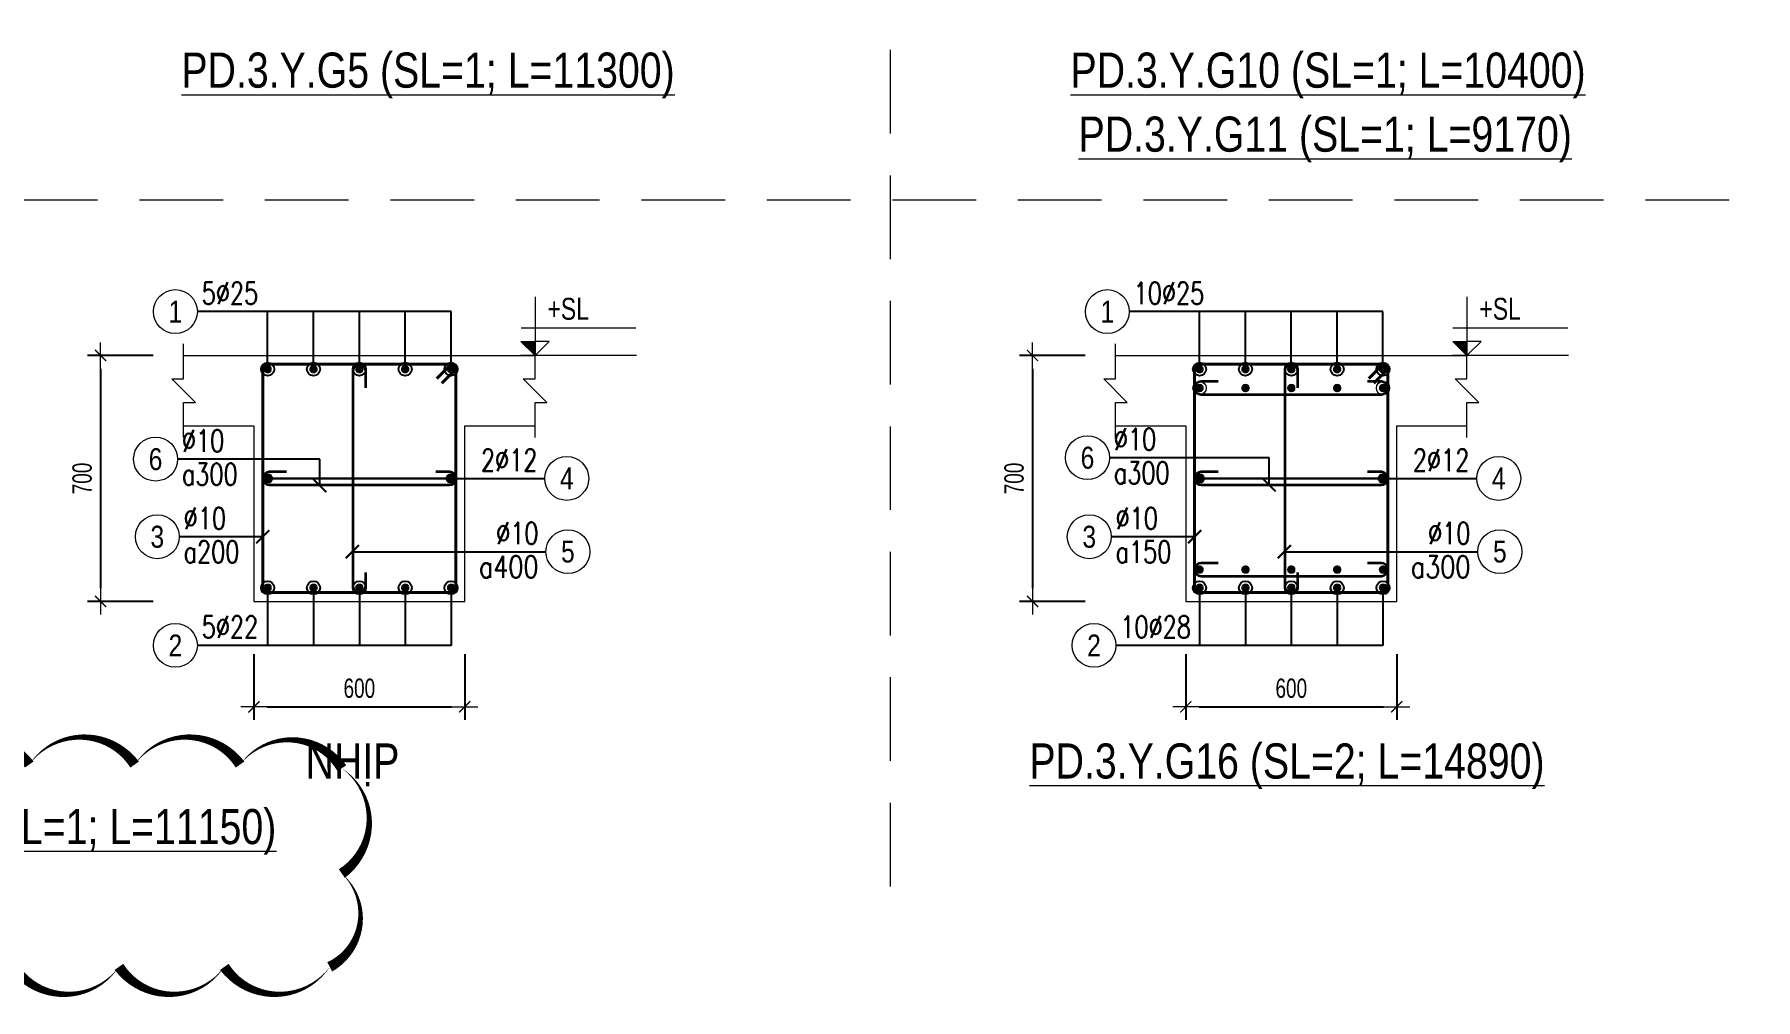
# Model space of a CAD drawing. Header units: millimetres. Extents: x 0 to 264070, y -218202 to 27271.
# Drawn here: x 230364 to 235262, y -201424 to -198677 of the extents above; entities that cross this region are included whole.
import ezdxf
from ezdxf.enums import TextEntityAlignment as Align

# ---------------------------------------------------------------- set-up
doc = ezdxf.new("R2010")
doc.units = ezdxf.units.MM
doc.header["$PDMODE"] = 3
doc.linetypes.add('HIDDEN2', pattern=[4.762499999999999, 3.175, -1.5875])
doc.layers.get('0').update_dxf_attribs({"lineweight": 20})
doc.layers.get('Defpoints').update_dxf_attribs({"color": 151, "lineweight": 9})
doc.layers.add('2020-08-27', color=3, linetype='Continuous', lineweight=20, plot=False)
for name, color, linetype, lineweight in [('NDC_S_ANNO', 7, 'Continuous', 20), ('NDC_S_CONTINUOUS', 3, 'Continuous', 20), ('NDC_S_DIM', 1, 'Continuous', 15), ('NDC_S_HIDDEN', 8, 'HIDDEN2', 13), ('NDC_S_REBAR', 4, 'Continuous', 35), ('NDC_S_STIRRUP', 4, 'Continuous', 40), ('NDC_S_TEXT SYMBOL', 7, 'Continuous', 20), ('NDC_S_THIN LINE', 8, 'Continuous', 9), ('NDC_S_VN TEXT', 7, 'Continuous', 20)]:
    doc.layers.add(name, color=color, linetype=linetype, lineweight=lineweight)
doc.styles.add('ARIAL', font='arial.ttf', dxfattribs={"width": 0.8})
doc.styles.add('NDC_ANNO', font='', dxfattribs={"width": 0.8})
doc.styles.add('NDC_DIM', font='', dxfattribs={"width": 0.75})
doc.styles.add('NDC_EN TXT', font='romans.shx', dxfattribs={"width": 0.8})
doc.styles.get('NDC_ANNO').set_extended_font_data('Dotum')
doc.styles.get('NDC_DIM').set_extended_font_data('Dotum')
doc.dimstyles.new('NDC_dim_25', dxfattribs={"dimscale": 25, "dimtxt": 2.2, "dimasz": 1.5, "dimexe": 1.5, "dimexo": 2.5, "dimgap": 1, "dimtad": 1, "dimdec": 0, "dimzin": 0, "dimdsep": 46, "dimtxsty": 'NDC_DIM', "dimblk": 'DIMMARK', "dimcen": 0.09, "dimdle": 1.2, "dimclrd": 1, "dimclre": 1, "dimclrt": 3, "dimadec": 0, "dimazin": 0, "dimtfac": 1, "dimtdec": 0, "dimtix": 1, "dimtofl": 0, "dimtmove": 0, "dimatfit": 3, "dimfxl": 6, "dimfxlon": 1, "dimtolj": 1, "dimtzin": 0, "dimarcsym": 0})

# ---------------------------------------------------------------- blocks, each defined once
blk = doc.blocks.new('kata_block_TD')
at = {"color": 6, "linetype": 'ByBlock', "lineweight": -2, "style": 'ARIAL', "width": 0.8}
blk.add_attdef('SECTDET2', text='', height=5, dxfattribs=at).set_placement((0, 7.970649532882817), align=Align.CENTER)
at = {"color": 0, "linetype": 'ByBlock', "lineweight": -2, "style": 'ARIAL', "width": 0.8}
blk.add_attdef('SECTDET1', text='', height=5, dxfattribs=at).set_placement((0, 1.470649532882817), align=Align.CENTER)
at = {"color": 3, "lineweight": 25, "style": 'ARIAL', "width": 0.8}
blk.add_attdef('SSCALE', text='', height=2.5, dxfattribs=at).set_placement((0, -3.998868953555331), align=Align.CENTER)
blk = doc.blocks.new('DIMMARK')
at = {"layer": 'NDC_S_DIM', "color": 1}
blk.add_line((-1.5, 0), (1, 0), dxfattribs=at)
at = {"layer": 'NDC_S_DIM', "color": 2, "const_width": 0.1}
blk.add_lwpolyline([(-0.4242640687119285, -0.4242640687119285), (0.4242640687119285, 0.4242640687119285)], dxfattribs=at)
blk = doc.blocks.new('kata_block_CT')
at = {"layer": 'NDC_S_ANNO'}
blk.add_hatch(color=3, dxfattribs=at).paths.add_polyline_path([(0, 1.596954857557648), (-1.612010908633238, 1.596954857557648), (0, 0)])
at = {"layer": 'NDC_S_ANNO', "ltscale": 50}
h = blk.add_hatch(dxfattribs=at)
h.set_pattern_fill('ANSI31', color=256, scale=1.406250541793835, style=0)
h.set_pattern_definition([(45.00000000000001, (0, 5.456968210637569e-12), (-3.157122508925224, 3.157122508925225), [])])
h.paths.add_polyline_path([(0, 1.596954857557648), (0, 0), (1.612010908924276, 1.596954857557648)])
for p, q in [((-1.592704896858777, 3.140833880479477), (11.46947077315417, 3.140833880479477)), ((11.56125648126181, 5.456968210637569e-12), (-1.63869572513795, 5.456968210637569e-12))]:
    blk.add_line(p, q, dxfattribs=at)
for points in [[(0, 6.69495074864426), (0, 0)], [(0, 0), (-1.612010908924276, 1.596954857557648), (0, 1.596954857557648)], [(0, 0), (1.612010908924276, 1.596954857557648), (0, 1.596954857557648)]]:
    blk.add_lwpolyline(points, dxfattribs=at)
at = {"layer": 'NDC_S_ANNO', "color": 8, "ltscale": 50}
blk.add_lwpolyline([(0, 0), (-1.612010908633238, 1.596954857557648), (0, 1.596954857557648)], dxfattribs=at)
at = {"layer": 'NDC_S_TEXT SYMBOL', "color": 3, "style": 'NDC_ANNO', "width": 0.8}
blk.add_attdef('CT', (1.409564409346785, 4.068271311703938), '', height=2.5, dxfattribs=at)
blk = doc.blocks.new('*D655')
at = {"layer": 'Defpoints', "color": 0, "transparency": 16777216}
for p in [(230988.5755038983, -200290.9016911037), (231588.5755038983, -200290.9016911037), (231588.5755038983, -200590.9016911037)]:
    blk.add_point(p, dxfattribs=at)
at = {"layer": 'NDC_S_DIM', "color": 1, "lineweight": -2, "transparency": 16777216}
for p, q in [((230988.5755038983, -200440.9016911037), (230988.5755038983, -200628.4016911037)), ((231588.5755038983, -200440.9016911037), (231588.5755038983, -200628.4016911037)), ((231026.0755038983, -200590.9016911037), (231551.0755038983, -200590.9016911037))]:
    blk.add_line(p, q, dxfattribs=at)
at = {"layer": 'NDC_S_DIM', "color": 1, "lineweight": -2, "transparency": 16777216, "xscale": 37.5, "yscale": 37.5, "zscale": 37.5, "rotation": 180}
blk.add_blockref('DIMMARK', (230988.5755038983, -200590.9016911037), dxfattribs=at)
at = {"layer": 'NDC_S_DIM', "color": 1, "lineweight": -2, "transparency": 16777216, "xscale": 37.5, "yscale": 37.5, "zscale": 37.5}
blk.add_blockref('DIMMARK', (231588.5755038983, -200590.9016911037), dxfattribs=at)
at = {"layer": 'NDC_S_DIM', "color": 3, "transparency": 16777216, "insert": (231288.5755038983, -200538.4016911037), "char_height": 55.00000000000001, "attachment_point": 5, "style": 'NDC_DIM'}
blk.add_mtext('\\A1;600', dxfattribs=at)
blk = doc.blocks.new('*D656')
at = {"layer": 'Defpoints', "color": 0, "transparency": 16777216}
for p in [(231058.2486284427, -199590.9016911037), (230552.2486284427, -200290.9016911037), (231058.2486284427, -200290.9016911037)]:
    blk.add_point(p, dxfattribs=at)
at = {"layer": 'NDC_S_DIM', "color": 1, "lineweight": -2, "transparency": 16777216}
for p, q in [((230702.2486284427, -199590.9016911037), (230514.7486284427, -199590.9016911037)), ((230552.2486284427, -199628.4016911037), (230552.2486284427, -200253.4016911037)), ((230702.2486284427, -200290.9016911037), (230514.7486284427, -200290.9016911037))]:
    blk.add_line(p, q, dxfattribs=at)
at = {"layer": 'NDC_S_DIM', "color": 1, "lineweight": -2, "transparency": 16777216, "xscale": 37.5, "yscale": 37.5, "zscale": 37.5}
for p, rotation in [((230552.2486284427, -199590.9016911037), 90), ((230552.2486284427, -200290.9016911037), 270)]:
    blk.add_blockref('DIMMARK', p, dxfattribs=dict(at, rotation=rotation))
at = {"layer": 'NDC_S_DIM', "color": 3, "transparency": 16777216, "insert": (230499.7486284427, -199940.9016911036), "char_height": 55.00000000000001, "attachment_point": 5, "rotation": 90, "style": 'NDC_DIM'}
blk.add_mtext('\\A1;700', dxfattribs=at)
blk = doc.blocks.new('kata_block_THEP')
at = {"layer": 'NDC_S_REBAR', "color": 0}
for p, q in [((-0.5, 0), (0.5, 0)), ((-0.3535533905960619, 0.353553390592424), (0.3535533905960619, -0.353553390592424)), ((0.3535533905960619, 0.353553390592424), (-0.3535533905960619, -0.353553390592424)), ((0, 0.5), (0, -0.5))]:
    blk.add_line(p, q, dxfattribs=at)
at = {"layer": 'NDC_S_REBAR', "color": 0, "const_width": 0.08333333333333334}
blk.add_lwpolyline([(-0.5, -1.818989403545856e-12, 1), (0.5000000000145519, -1.818989403545856e-12, 1), (-0.5, -1.818989403545856e-12, 1)], format="xyb", dxfattribs=at)
blk = doc.blocks.new('*U241')
blk.add_circle((-2.5, 0), 2.5)
at = {"layer": 'NDC_S_VN TEXT', "color": 3, "style": 'NDC_EN TXT', "width": 0.75}
for tag, p in [('DK1', (0.5, 0.8455043070534884)), ('KC1', (0.5, -2.972544307831413))]:
    blk.add_attdef(tag, p, '', height=2.5, dxfattribs=at)
at = {"layer": 'NDC_S_VN TEXT', "color": 7, "style": 'ARIAL', "width": 0.8}
blk.add_attdef('SH2', text='', height=2.5, dxfattribs=at).set_placement((-2.5, 0), align=Align.MIDDLE)
blk = doc.blocks.new('*U239')
blk.add_circle((2.5, 0), 2.5)
at = {"layer": 'NDC_S_VN TEXT', "color": 3, "style": 'NDC_EN TXT', "width": 0.75}
blk.add_attdef('DK2', text='', height=2.5, dxfattribs=at).set_placement((-0.85, 0.8455043070534884), align=Align.RIGHT)
at = {"layer": 'NDC_S_VN TEXT', "color": 7, "style": 'ARIAL', "width": 0.8}
blk.add_attdef('SH3', text='', height=2.5, dxfattribs=at).set_placement((2.5, 0), align=Align.MIDDLE)
blk = doc.blocks.new('*U321')
blk.add_circle((2.5, 0), 2.5)
at = {"layer": 'NDC_S_VN TEXT', "color": 3, "style": 'NDC_EN TXT'}
for tag, width, p in [('DK2', 0.75, (-0.85, 0.8455043070534884)), ('KC2', 0.8, (-0.85, -2.972544307831413))]:
    blk.add_attdef(tag, text='', height=2.5, dxfattribs=dict(at, width=width)).set_placement(p, align=Align.RIGHT)
at = {"layer": 'NDC_S_VN TEXT', "color": 7, "style": 'ARIAL', "width": 0.8}
blk.add_attdef('SH3', text='', height=2.5, dxfattribs=at).set_placement((2.5, 0), align=Align.MIDDLE)
blk = doc.blocks.new('*U240')
blk.add_circle((-2.5, 0), 2.5)
at = {"layer": 'NDC_S_VN TEXT', "color": 3, "style": 'NDC_EN TXT', "width": 0.75}
blk.add_attdef('DK1', (0.5, 0.8455043070534884), '', height=2.5, dxfattribs=at)
at = {"layer": 'NDC_S_VN TEXT', "color": 7, "style": 'ARIAL', "width": 0.8}
blk.add_attdef('SH2', text='', height=2.5, dxfattribs=at).set_placement((-2.5, 0), align=Align.MIDDLE)
blk = doc.blocks.new('*D657')
at = {"layer": 'Defpoints', "color": 0, "transparency": 16777216}
for p in [(233710.6000078252, -199590.9016911036), (233204.6000078252, -200290.9016911036), (233710.6000078252, -200290.9016911036)]:
    blk.add_point(p, dxfattribs=at)
at = {"layer": 'NDC_S_DIM', "color": 1, "lineweight": -2, "transparency": 16777216}
for p, q in [((233354.6000078252, -199590.9016911036), (233167.1000078252, -199590.9016911036)), ((233204.6000078252, -199628.4016911036), (233204.6000078252, -200253.4016911036)), ((233354.6000078252, -200290.9016911036), (233167.1000078252, -200290.9016911036))]:
    blk.add_line(p, q, dxfattribs=at)
at = {"layer": 'NDC_S_DIM', "color": 1, "lineweight": -2, "transparency": 16777216, "xscale": 37.5, "yscale": 37.5, "zscale": 37.5}
for p, rotation in [((233204.6000078252, -199590.9016911036), 90), ((233204.6000078252, -200290.9016911036), 270)]:
    blk.add_blockref('DIMMARK', p, dxfattribs=dict(at, rotation=rotation))
at = {"layer": 'NDC_S_DIM', "color": 3, "transparency": 16777216, "insert": (233152.1000078252, -199940.9016911036), "char_height": 55.00000000000001, "attachment_point": 5, "rotation": 90, "style": 'NDC_DIM'}
blk.add_mtext('\\A1;700', dxfattribs=at)
blk = doc.blocks.new('*D658')
at = {"layer": 'Defpoints', "color": 0, "transparency": 16777216}
for p in [(233640.9268832809, -200290.9016911036), (234240.9268832809, -200290.9016911036), (234240.9268832809, -200590.9016911036)]:
    blk.add_point(p, dxfattribs=at)
at = {"layer": 'NDC_S_DIM', "color": 1, "lineweight": -2, "transparency": 16777216}
for p, q in [((233640.9268832809, -200440.9016911036), (233640.9268832809, -200628.4016911036)), ((234240.9268832809, -200440.9016911036), (234240.9268832809, -200628.4016911036)), ((233678.4268832809, -200590.9016911036), (234203.4268832809, -200590.9016911036))]:
    blk.add_line(p, q, dxfattribs=at)
at = {"layer": 'NDC_S_DIM', "color": 1, "lineweight": -2, "transparency": 16777216, "xscale": 37.5, "yscale": 37.5, "zscale": 37.5, "rotation": 180}
blk.add_blockref('DIMMARK', (233640.9268832809, -200590.9016911036), dxfattribs=at)
at = {"layer": 'NDC_S_DIM', "color": 1, "lineweight": -2, "transparency": 16777216, "xscale": 37.5, "yscale": 37.5, "zscale": 37.5}
blk.add_blockref('DIMMARK', (234240.9268832809, -200590.9016911036), dxfattribs=at)
at = {"layer": 'NDC_S_DIM', "color": 3, "transparency": 16777216, "insert": (233940.9268832809, -200538.4016911036), "char_height": 55.00000000000001, "attachment_point": 5, "style": 'NDC_DIM'}
blk.add_mtext('\\A1;600', dxfattribs=at)

msp = doc.modelspace()

# ---------------------------------------------------------------- linework, layer by layer
at = {"layer": '2020-08-27'}
msp.add_lwpolyline([(229149.0702247508, -200755.2070561628, 0, 30, -0.52056705), (229449.0702247508, -200755.2070561628, 0, 30, -0.52056705), (229749.0702247508, -200755.2070561628, 0, 30, -0.52056705), (230049.0702247508, -200755.2070561628, 0, 30, -0.52056705), (230349.0702247508, -200755.2070561628, 0, 30, -0.52056705), (230649.0702247508, -200755.2070561628, 0, 30, -0.52056705), (230949.0702247508, -200755.2070561628, 0, 30, -0.52056705), (231238.7320699422, -200765.5452109714, 0, 30, -0.52056705), (231238.7320699422, -201065.5452109714, 0, 30, -0.52056705), (231204.3744085472, -201331.1875495765, 0, 30, -0.52056705), (230904.3744085472, -201331.1875495765, 0, 30, -0.52056705), (230604.3744085472, -201331.1875495765, 0, 30, -0.52056705), (230304.3744085472, -201331.1875495765, 0, 30, -0.52056705), (230004.3744085472, -201331.1875495765, 0, 30, -0.52056705), (229704.3744085472, -201331.1875495765, 0, 30, -0.52056705), (229404.3744085472, -201331.1875495765, 0, 30, -0.52056705), (229149.0702247508, -201286.4917333729, 0, 30, -0.52056705), (229149.0702247508, -200986.4917333729, 0, 30, -0.52056705)], format="xyseb", close=True, dxfattribs=at)
at = {"layer": 'NDC_S_CONTINUOUS'}
for points in [[(230788.5755038983, -199590.9016911037), (230988.5755038983, -199590.9016911037), (230988.5755038983, -199590.9016911037), (231588.5755038983, -199590.9016911037), (231588.5755038983, -199590.9016911037), (231788.5755038983, -199590.9016911037)], [(233440.9268832809, -199590.9016911036), (233640.9268832809, -199590.9016911036), (233640.9268832809, -199590.9016911036), (234240.9268832809, -199590.9016911036), (234240.9268832809, -199590.9016911036), (234440.9268832809, -199590.9016911036)], [(230788.5755038983, -199790.9016911037), (230988.5755038983, -199790.9016911037), (230988.5755038983, -200290.9016911037), (231588.5755038983, -200290.9016911037), (231588.5755038983, -199790.9016911037), (231788.5755038983, -199790.9016911037)], [(233440.9268832809, -199790.9016911036), (233640.9268832809, -199790.9016911036), (233640.9268832809, -200290.9016911036), (234240.9268832809, -200290.9016911036), (234240.9268832809, -199790.9016911036), (234440.9268832809, -199790.9016911036)]]:
    msp.add_lwpolyline(points, dxfattribs=at)
at = {"layer": 'NDC_S_DIM'}
for centre in [(233679.9268832809, -199683.4016911036), (234201.9268832809, -199683.4016911036)]:
    msp.add_circle(centre, 18.82654195789014, dxfattribs=at)
at = {"layer": 'NDC_S_HIDDEN', "ltscale": 75}
for p, q in [((232798.9182990866, -195149.0592886377), (232798.9182990866, -201149.0592886309)), ((243044.9620485608, -199149.0592886331), (225114.3854869809, -199149.0592886331))]:
    msp.add_line(p, q, dxfattribs=at)
at = {"layer": 'NDC_S_REBAR'}
for points in [[(231306.9455459925, -199683.246381037), (231306.9455459925, -199634.3332112271, 0.9999999999999999), (231270.0815459924, -199634.3332112271), (231270.0815459924, -200247.4696911036, 0.9999999999999999), (231306.9455459925, -200247.4696911036), (231306.9455459925, -200208.2128000948, -0.414213562)], [(233959.296925375, -199683.246381037), (233959.296925375, -199634.3332112271, 0.9999999999999999), (233922.4329253749, -199634.3332112271), (233922.4329253749, -200247.4696911036, 0.9999999999999999), (233959.296925375, -200247.4696911036), (233959.296925375, -200208.2128000948, -0.414213562)], [(233733.2720530907, -199664.9696911036), (233684.3588832809, -199664.9696911036, 0.9999999999999999), (233684.3588832809, -199701.8336911037), (234197.4948832808, -199701.8336911037, 0.9999999999999999), (234197.4948832808, -199664.9696911036), (234158.237992272, -199664.9696911036, -0.414213562)], [(231080.9206737082, -199922.4696911037), (231032.0075038984, -199922.4696911037, 0.9999999999999999), (231032.0075038984, -199959.3336911037), (231545.1435038983, -199959.3336911037, 0.9999999999999999), (231545.1435038983, -199922.4696911037), (231505.8866128895, -199922.4696911037, -0.414213562)], [(233733.2720530907, -199922.4696911036), (233684.3588832809, -199922.4696911036, 0.9999999999999999), (233684.3588832809, -199959.3336911037), (234197.4948832808, -199959.3336911037, 0.9999999999999999), (234197.4948832808, -199922.4696911036), (234158.237992272, -199922.4696911036, -0.414213562)], [(233733.2720530909, -200181.8806355893), (233684.3588832811, -200181.8806355893, 0.9999999999999999), (233684.3588832811, -200218.7446355894), (234197.494883281, -200218.7446355894, 0.9999999999999999), (234197.494883281, -200181.8806355893), (234158.2379922722, -200181.8806355893, -0.414213562)]]:
    msp.add_lwpolyline(points, format="xyb", dxfattribs=at)
at = {"layer": 'NDC_S_STIRRUP'}
for points in [[(231509.5755038983, -199655.9016911037), (231549.5755038983, -199615.9016911037, -0.414213562), (231563.5755038983, -199629.9016911037), (231563.5755038983, -200251.9016911037, -0.414213562), (231549.5755038983, -200265.9016911037), (231027.5755038983, -200265.9016911037, -0.414213562), (231013.5755038983, -200251.9016911037), (231013.5755038983, -199629.9016911037, -0.414213562), (231027.5755038983, -199615.9016911037), (231549.5755038983, -199615.9016911037, -0.414213562), (231563.5755038983, -199629.9016911037), (231523.5755038983, -199669.9016911037)], [(234161.9268832809, -199655.9016911036), (234201.9268832809, -199615.9016911036, -0.414213562), (234215.9268832809, -199629.9016911036), (234215.9268832809, -200251.9016911036, -0.414213562), (234201.9268832809, -200265.9016911036), (233679.9268832809, -200265.9016911036, -0.414213562), (233665.9268832809, -200251.9016911036), (233665.9268832809, -199629.9016911036, -0.414213562), (233679.9268832809, -199615.9016911036), (234201.9268832809, -199615.9016911036, -0.414213562), (234215.9268832809, -199629.9016911036), (234175.9268832809, -199669.9016911036)]]:
    msp.add_lwpolyline(points, format="xyb", dxfattribs=at)
at = {"layer": 'NDC_S_THIN LINE'}
for points in [[(230788.5755038983, -199824.235024437), (230788.5755038983, -199724.235024437), (230821.9088372317, -199724.235024437), (230755.242170565, -199657.5683577703), (230788.5755038984, -199657.5683577703), (230788.5755038984, -199557.5683577703)], [(231788.5755038983, -199824.235024437), (231788.5755038983, -199724.235024437), (231821.9088372317, -199724.235024437), (231755.242170565, -199657.5683577703), (231788.5755038984, -199657.5683577703), (231788.5755038984, -199557.5683577703)], [(233440.9268832809, -199824.235024437), (233440.9268832809, -199724.235024437), (233474.2602166142, -199724.235024437), (233407.5935499475, -199657.5683577703), (233440.9268832809, -199657.5683577703), (233440.9268832809, -199557.5683577703)], [(234440.9268832809, -199824.235024437), (234440.9268832809, -199724.235024437), (234474.2602166142, -199724.235024437), (234407.5935499475, -199657.5683577703), (234440.9268832809, -199657.5683577703), (234440.9268832809, -199557.5683577703)]]:
    msp.add_lwpolyline(points, dxfattribs=at)

# ---------------------------------------------------------------- block references
at = {"layer": 'NDC_S_REBAR', "xscale": 22, "yscale": 22, "zscale": 22}
for p in [(231027.5755038983, -199629.9016911037), (231158.0755038983, -199629.9016911037), (231288.5755038983, -199629.9016911037), (231419.0755038983, -199629.9016911037), (231549.5755038983, -199629.9016911037), (233679.9268832809, -199629.9016911036), (233810.4268832809, -199629.9016911036), (233940.9268832809, -199629.9016911036), (234071.4268832809, -199629.9016911036), (234201.9268832809, -199629.9016911036), (233679.9268832809, -199683.4016911036), (233810.4268832809, -199683.4016911034), (233940.9268832807, -199683.4016911034), (234071.4268832809, -199683.4016911034), (234201.9268832809, -199683.4016911036), (231027.5755038983, -199940.9016911037), (231549.5755038983, -199940.9016911037), (233679.9268832809, -199940.9016911036), (234201.9268832809, -199940.9016911036), (233679.9268832809, -200200.3126355893), (233810.4268832809, -200200.3126355893), (233940.9268832809, -200200.3126355893), (234071.4268832809, -200200.3126355893), (234201.9268832809, -200200.3126355893), (231027.5755038983, -200251.9016911037), (231158.0755038983, -200251.9016911037), (231288.5755038983, -200251.9016911037), (231419.0755038983, -200251.9016911037), (231549.5755038983, -200251.9016911037), (233679.9268832809, -200251.9016911036), (233810.4268832809, -200251.9016911036), (233940.9268832809, -200251.9016911036), (234071.4268832809, -200251.9016911036), (234201.9268832809, -200251.9016911036)]:
    msp.add_blockref('kata_block_THEP', p, dxfattribs=at)
at = {"layer": 'NDC_S_THIN LINE', "xscale": 25, "yscale": 25, "zscale": 25}
for name, p, values in [('*U240', (230827.5755038983, -199465.9016911037), {'SH2': '1', 'DK1': '5%%c25'}), ('*U240', (233479.9268832809, -199465.9016911036), {'SH2': '1', 'DK1': '10%%c25'}), ('*U241', (230771.0755038983, -199885.9016911037), {'SH2': '6', 'DK1': '%%c10', 'KC1': 'a300'}), ('*U241', (233423.4268832809, -199881.7786144004), {'SH2': '6', 'DK1': '%%c10', 'KC1': 'a300'}), ('*U239', (231816.4657476959, -199940.9016911037), {'SH3': '4', 'DK2': '2%%c12'}), ('*U239', (234468.8171270784, -199940.9016911036), {'SH3': '4', 'DK2': '2%%c12'}), ('*U241', (230776.0755038983, -200106.7223617132), {'SH2': '3', 'DK1': '%%c10', 'KC1': 'a200'}), ('*U241', (233428.4268832809, -200106.7223617132), {'SH2': '3', 'DK1': '%%c10', 'KC1': 'a150'}), ('*U321', (231819.6317027626, -200149.368819283), {'SH3': '5', 'DK2': '%%c10', 'KC2': 'a400'}), ('*U321', (234471.9830821451, -200149.368819283), {'SH3': '5', 'DK2': '%%c10', 'KC2': 'a300'}), ('*U240', (230827.5755038983, -200415.9016911037), {'SH2': '2', 'DK1': '5%%c22'}), ('*U240', (233441.9059445766, -200415.9016911036), {'SH2': '2', 'DK1': '10%%c28'})]:
    msp.add_blockref(name, p, dxfattribs=at).add_auto_attribs(values)
at = {"layer": 'NDC_S_VN TEXT'}
ref = msp.add_blockref('kata_block_TD', (231484.1189599097, -198857.9523634158), dxfattribs=dict(at, xscale=20, yscale=20, zscale=20))
ref.add_attrib('SECTDET1', '%%uPD.3.Y.G5 (SL=1; L=11300)', dxfattribs={"layer": '0', "color": 0, "linetype": 'ByBlock', "lineweight": -2, "height": 100, "style": 'ARIAL', "width": 0.8}).set_placement((231484.1189599097, -198828.5393727581), align=Align.CENTER)
ref = msp.add_blockref('kata_block_TD', (234045.6298972782, -198857.9523634158), dxfattribs=dict(at, xscale=20, yscale=20, zscale=20))
ref.add_attrib('SECTDET1', '%%uPD.3.Y.G10 (SL=1; L=10400)', dxfattribs={"layer": '0', "color": 0, "linetype": 'ByBlock', "lineweight": -2, "height": 100, "style": 'ARIAL', "width": 0.8}).set_placement((234045.6298972782, -198828.5393727581), align=Align.CENTER)
ref = msp.add_blockref('kata_block_TD', (234037.4950693371, -199040.1352677609), dxfattribs=dict(at, xscale=20, yscale=20, zscale=20))
ref.add_attrib('SECTDET1', '%%uPD.3.Y.G11 (SL=1; L=9170)', dxfattribs={"layer": '0', "color": 0, "linetype": 'ByBlock', "lineweight": -2, "height": 100, "style": 'ARIAL', "width": 0.8}).set_placement((234037.4950693371, -199010.7222771033), align=Align.CENTER)
at = {"layer": 'NDC_S_VN TEXT', "xscale": 25, "yscale": 25, "zscale": 25}
for p in [(231788.5755038983, -199590.9016911037), (234440.9268832809, -199590.9016911036)]:
    msp.add_blockref('kata_block_CT', p, dxfattribs=at).add_auto_attribs({'CT': '+SL'})
at = {"layer": 'NDC_S_VN TEXT'}
ref = msp.add_blockref('kata_block_TD', (233928.6620701138, -200824.5393465954), dxfattribs=dict(at, xscale=20, yscale=20, zscale=20))
ref.add_attrib('SECTDET1', '%%uPD.3.Y.G16 (SL=2; L=14890)', dxfattribs={"layer": '0', "color": 0, "linetype": 'ByBlock', "lineweight": -2, "height": 100, "style": 'ARIAL', "width": 0.8}).set_placement((233928.6620701138, -200795.1263559378), align=Align.CENTER)
ref = msp.add_blockref('kata_block_TD', (231269.1207317431, -200824.5393465954), dxfattribs=dict(at, xscale=20, yscale=20, zscale=20))
ref.add_attrib('SECTDET1', 'NHỊP', dxfattribs={"layer": '0', "color": 0, "linetype": 'ByBlock', "lineweight": -2, "height": 100, "style": 'ARIAL', "width": 0.8}).set_placement((231269.1207317431, -200795.1263559378), align=Align.CENTER)
ref = msp.add_blockref('kata_block_TD', (230319.3403201024, -201011.2388631864), dxfattribs=dict(at, xscale=20, yscale=20, zscale=20))
ref.add_attrib('SECTDET1', '%%uPD.3.X.G15 (SL=1; L=11150)', dxfattribs={"layer": '0', "color": 0, "linetype": 'ByBlock', "lineweight": -2, "height": 100, "style": 'ARIAL', "width": 0.8}).set_placement((230319.3403201024, -200981.8258725288), align=Align.CENTER)

# ---------------------------------------------------------------- dimensions: what is measured, and where the dimension line sits
at = {"layer": 'NDC_S_DIM'}
for base, p1, p2, picture, middle in [((230552.2486284427, -200290.9016911037), (231058.2486284427, -199590.9016911037), (231058.2486284427, -200290.9016911037), '*D656', (230499.7486284427, -199940.9016911036)), ((233204.6000078252, -200290.9016911036), (233710.6000078252, -199590.9016911036), (233710.6000078252, -200290.9016911036), '*D657', (233152.1000078252, -199940.9016911036))]:
    dim = msp.add_linear_dim(base=base, p1=p1, p2=p2, angle=270, dimstyle='NDC_dim_25', dxfattribs=at)
    dim.commit()
    dim.dimension.update_dxf_attribs({"geometry": picture, "text_midpoint": middle})
for base, p1, p2, picture, middle in [((231588.5755038983, -200590.9016911037), (230988.5755038983, -200290.9016911037), (231588.5755038983, -200290.9016911037), '*D655', (231288.5755038983, -200538.4016911037)), ((234240.9268832809, -200590.9016911036), (233640.9268832809, -200290.9016911036), (234240.9268832809, -200290.9016911036), '*D658', (233940.9268832809, -200538.4016911036))]:
    dim = msp.add_linear_dim(base=base, p1=p1, p2=p2, dimstyle='NDC_dim_25', dxfattribs=at)
    dim.commit()
    dim.dimension.update_dxf_attribs({"geometry": picture, "text_midpoint": middle})

# ---------------------------------------------------------------- leaders
at = {"layer": 'NDC_S_THIN LINE'}
for points, override in [([(231027.5755038983, -199629.9016911037), (231027.5755038983, -199465.9016911037), (230827.5755038983, -199465.9016911037)], {"dimldrblk": 'DotBlank'}), ([(231158.0755038983, -199629.9016911037), (231158.0755038983, -199465.9016911037), (230827.5755038983, -199465.9016911037)], {"dimldrblk": 'DotBlank'}), ([(231288.5755038983, -199629.9016911037), (231288.5755038983, -199465.9016911037), (230827.5755038983, -199465.9016911037)], {"dimldrblk": 'DotBlank'}), ([(231419.0755038983, -199629.9016911037), (231419.0755038983, -199465.9016911037), (230827.5755038983, -199465.9016911037)], {"dimldrblk": 'DotBlank'}), ([(231549.5755038983, -199629.9016911037), (231549.5755038983, -199465.9016911037), (230827.5755038983, -199465.9016911037)], {"dimldrblk": 'DotBlank'}), ([(234201.9268832809, -199629.9016911036), (234201.9268832809, -199465.9016911036), (233479.9268832809, -199465.9016911036)], {"dimldrblk": 'DotBlank'}), ([(234071.4268832809, -199629.9016911036), (234071.4268832809, -199465.9016911036), (233479.9268832809, -199465.9016911036)], {"dimldrblk": 'DotBlank'}), ([(233940.9268832809, -199629.9016911036), (233940.9268832809, -199465.9016911036), (233479.9268832809, -199465.9016911036)], {"dimldrblk": 'DotBlank'}), ([(233810.4268832809, -199629.9016911036), (233810.4268832809, -199465.9016911036), (233479.9268832809, -199465.9016911036)], {"dimldrblk": 'DotBlank'}), ([(233679.9268832809, -199629.9016911036), (233679.9268832809, -199465.9016911036), (233479.9268832809, -199465.9016911036)], {"dimldrblk": 'DotBlank'}), ([(231175.9088372317, -199960.9016911037), (231175.9088372317, -199885.9016911037), (230771.0755038983, -199885.9016911037)], {"dimldrblk": 'ArchTick'}), ([(233877.9951697487, -199959.3336911037), (233877.9951697487, -199881.7786144004), (233423.4268832809, -199881.7786144004)], {"dimldrblk": 'ArchTick'}), ([(231027.5755038983, -199940.9016911037), (231555.5755038983, -199940.9016911037)], {"dimasz": 1, "dimldrblk": 'DotBlank'}), ([(231549.5755038983, -199940.9016911037), (231027.5755038983, -199940.9016911037)], {"dimasz": 1, "dimldrblk": 'DotBlank'}), ([(231549.5755038983, -199940.9016911037), (231816.4657476959, -199940.9016911037)], {"dimldrblk": 'DotSmall'}), ([(233679.9268832809, -199940.9016911036), (234207.9268832809, -199940.9016911036)], {"dimasz": 1, "dimldrblk": 'DotBlank'}), ([(234201.9268832809, -199940.9016911036), (233679.9268832809, -199940.9016911036)], {"dimasz": 1, "dimldrblk": 'DotBlank'}), ([(234201.9268832809, -199940.9016911036), (234468.8171270784, -199940.9016911036)], {"dimldrblk": 'DotSmall'}), ([(231013.5755038983, -200106.7223617132), (230776.0755038983, -200106.7223617132)], {"dimldrblk": 'ArchTick'}), ([(233665.9268832809, -200106.7223617132), (233428.4268832809, -200106.7223617132)], {"dimldrblk": 'ArchTick'}), ([(231268.5755038984, -200149.368819283), (231819.6317027626, -200149.368819283)], {"dimldrblk": 'ArchTick'}), ([(233920.9268832809, -200149.368819283), (234471.9830821451, -200149.368819283)], {"dimldrblk": 'ArchTick'}), ([(231027.5755038983, -200251.9016911037), (231027.5755038983, -200415.9016911037), (230827.5755038983, -200415.9016911037)], {"dimldrblk": 'DotBlank'}), ([(231549.5755038983, -200251.9016911037), (231549.5755038983, -200415.9016911037), (230827.5755038983, -200415.9016911037)], {"dimldrblk": 'DotBlank'}), ([(231027.5755038983, -200251.9016911037), (231027.5755038983, -200415.9016911037), (230827.5755038983, -200415.9016911037)], {"dimldrblk": 'DotBlank'}), ([(231158.0755038983, -200251.9016911037), (231158.0755038983, -200415.9016911037), (230827.5755038983, -200415.9016911037)], {"dimldrblk": 'DotBlank'}), ([(231288.5755038983, -200251.9016911037), (231288.5755038983, -200415.9016911037), (230827.5755038983, -200415.9016911037)], {"dimldrblk": 'DotBlank'}), ([(231419.0755038983, -200251.9016911037), (231419.0755038983, -200415.9016911037), (230827.5755038983, -200415.9016911037)], {"dimldrblk": 'DotBlank'}), ([(231549.5755038983, -200251.9016911037), (231549.5755038983, -200415.9016911037), (230827.5755038983, -200415.9016911037)], {"dimldrblk": 'DotBlank'}), ([(234201.9268832809, -200251.9016911036), (234201.9268832809, -200415.9016911036), (233441.9059445766, -200415.9016911036)], {"dimldrblk": 'DotBlank'}), ([(234071.4268832809, -200251.9016911036), (234071.4268832809, -200415.9016911036), (233441.9059445766, -200415.9016911036)], {"dimldrblk": 'DotBlank'}), ([(233940.9268832809, -200251.9016911036), (233940.9268832809, -200415.9016911036), (233441.9059445766, -200415.9016911036)], {"dimldrblk": 'DotBlank'}), ([(233810.4268832809, -200251.9016911036), (233810.4268832809, -200415.9016911036), (233441.9059445766, -200415.9016911036)], {"dimldrblk": 'DotBlank'}), ([(233679.9268832809, -200251.9016911036), (233679.9268832809, -200415.9016911036), (233441.9059445766, -200415.9016911036)], {"dimldrblk": 'DotBlank'})]:
    msp.add_leader(points, dimstyle='NDC_dim_25', override=override, dxfattribs=at)

doc.saveas('drawing.dxf')
